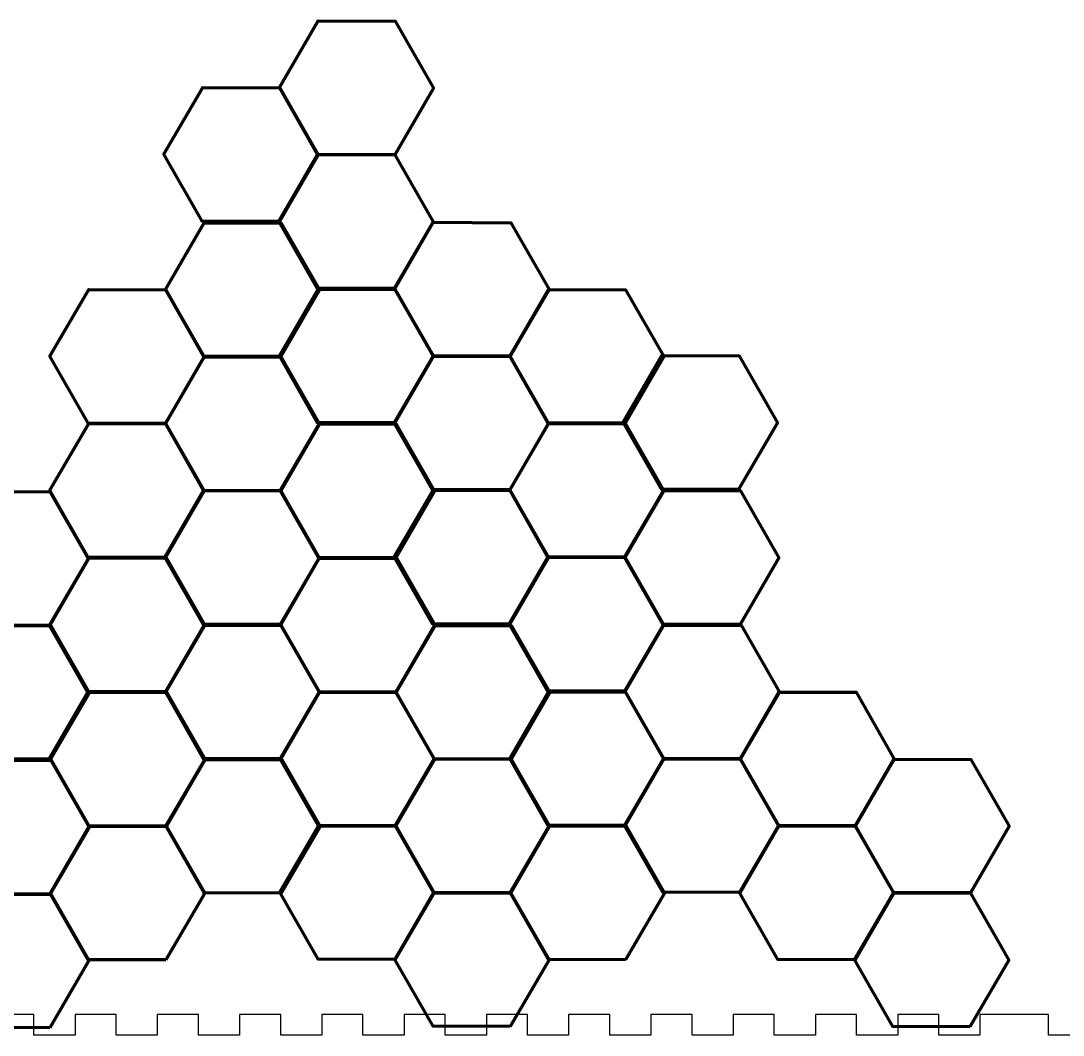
# Model space of a CAD drawing. Header units: inches. Extents: x -215 to 815, y -290 to 530.
# Drawn here: x 245.1 to 397.2, y 120.1 to 268.1 of the extents above; entities that cross this region are included whole.
import ezdxf

# ---------------------------------------------------------------- set-up
doc = ezdxf.new("R2010")
doc.units = ezdxf.units.IN
doc.header["$MEASUREMENT"] = 0
doc.layers.add('Calque 1', color=7, linetype='Continuous')

# ---------------------------------------------------------------- blocks, each defined once
blk = doc.blocks.new('block 3')
at = {"layer": 'Calque 1', "color": 7, "lineweight": 30, "true_color": 0xffffff}
blk.add_lwpolyline([(405.04, 120.12), (395.04, 120.12), (395.04, 123.12), (385.04, 123.12), (385.04, 120.12), (379.04, 120.12), (379.04, 123.12), (373.04, 123.12), (373.04, 120.12), (367.04, 120.12), (367.04, 123.12), (361.04, 123.12), (361.04, 120.12), (355.04, 120.12), (355.04, 123.12), (349.04, 123.12), (349.04, 120.12), (343.04, 120.12), (343.04, 123.12), (337.04, 123.12), (337.04, 120.12), (331.04, 120.12), (331.04, 123.12), (325.04, 123.12), (325.04, 120.12), (319.04, 120.12), (319.04, 123.12), (313.04, 123.12), (313.04, 120.12), (307.04, 120.12), (307.04, 123.12), (301.04, 123.12), (301.04, 120.12), (295.04, 120.12), (295.04, 123.12), (289.04, 123.12), (289.04, 120.12), (283.04, 120.12), (283.04, 123.12), (277.04, 123.12), (277.04, 120.12), (271.04, 120.12), (271.04, 123.12), (265.04, 123.12), (265.04, 120.12), (259.04, 120.12), (259.04, 123.12), (253.04, 123.12), (253.04, 120.12), (247.04, 120.12), (247.04, 123.12), (241.04, 123.12)], dxfattribs=at)

msp = doc.modelspace()

# ---------------------------------------------------------------- linework, layer by layer
at = {"layer": 'Calque 1', "color": 7, "lineweight": 100, "true_color": 0xffffff}
for points in [[(299.68, 248.58), (288.43, 248.62), (282.84, 258.38), (288.5, 268.11), (299.75, 268.06), (305.34, 258.3), (299.68, 248.58)], [(282.84, 238.84), (271.59, 238.88), (266, 248.65), (271.66, 258.37), (282.91, 258.33), (288.5, 248.56), (282.84, 238.84)], [(299.6, 229.06), (288.35, 229.1), (282.77, 238.87), (288.43, 248.59), (299.68, 248.55), (305.27, 238.78), (299.6, 229.06)], [(283.06, 219.12), (271.8, 219.16), (266.22, 228.93), (271.88, 238.65), (283.13, 238.61), (288.72, 228.84), (283.06, 219.12)], [(316.52, 219.18), (305.27, 219.22), (299.68, 228.98), (305.34, 238.71), (316.59, 238.66), (322.18, 228.9), (316.52, 219.18)], [(266.22, 209.38), (254.97, 209.42), (249.38, 219.19), (255.04, 228.91), (266.29, 228.87), (271.88, 219.1), (266.22, 209.38)], [(299.68, 209.44), (288.43, 209.48), (282.84, 219.25), (288.5, 228.97), (299.75, 228.93), (305.34, 219.16), (299.68, 209.44)], [(333.28, 209.4), (322.03, 209.44), (316.44, 219.2), (322.11, 228.93), (333.36, 228.88), (338.95, 219.12), (333.28, 209.4)], [(283.06, 199.56), (271.8, 199.6), (266.22, 209.36), (271.88, 219.09), (283.13, 219.04), (288.72, 209.28), (283.06, 199.56)], [(316.44, 199.66), (305.19, 199.7), (299.6, 209.46), (305.27, 219.19), (316.52, 219.15), (322.11, 209.38), (316.44, 199.66)], [(349.83, 199.74), (338.58, 199.78), (332.99, 209.55), (338.65, 219.27), (349.91, 219.23), (355.49, 209.46), (349.83, 199.74)], [(266.22, 189.82), (254.97, 189.86), (249.38, 199.63), (255.04, 209.35), (266.29, 209.31), (271.88, 199.54), (266.22, 189.82)], [(299.82, 189.78), (288.57, 189.82), (282.98, 199.58), (288.64, 209.31), (299.9, 209.26), (305.48, 199.5), (299.82, 189.78)], [(333.28, 189.84), (322.03, 189.88), (316.44, 199.64), (322.11, 209.36), (333.36, 209.32), (338.95, 199.56), (333.28, 189.84)], [(249.27, 179.91), (238.02, 179.95), (232.43, 189.71), (238.09, 199.43), (249.34, 199.39), (254.93, 189.63), (249.27, 179.91)], [(282.98, 180.04), (271.73, 180.08), (266.14, 189.84), (271.8, 199.57), (283.06, 199.53), (288.64, 189.76), (282.98, 180.04)], [(316.44, 180.1), (305.19, 180.14), (299.6, 189.9), (305.27, 199.63), (316.52, 199.58), (322.11, 189.82), (316.44, 180.1)], [(350.05, 180.05), (338.8, 180.1), (333.21, 189.86), (338.87, 199.58), (350.12, 199.54), (355.71, 189.78), (350.05, 180.05)], [(266.29, 170.23), (255.04, 170.27), (249.45, 180.04), (255.11, 189.76), (266.36, 189.72), (271.95, 179.95), (266.29, 170.23)], [(299.9, 170.16), (288.64, 170.2), (283.05, 179.96), (288.72, 189.69), (299.97, 189.64), (305.56, 179.88), (299.9, 170.16)], [(333.21, 170.32), (321.96, 170.36), (316.37, 180.12), (322.03, 189.84), (333.28, 189.8), (338.87, 180.04), (333.21, 170.32)], [(249.2, 160.39), (237.95, 160.43), (232.36, 170.19), (238.02, 179.91), (249.27, 179.87), (254.86, 170.11), (249.2, 160.39)], [(283.06, 160.42), (271.8, 160.46), (266.22, 170.22), (271.88, 179.95), (283.13, 179.91), (288.72, 170.14), (283.06, 160.42)], [(316.66, 160.38), (305.41, 160.42), (299.82, 170.18), (305.48, 179.91), (316.73, 179.86), (322.32, 170.1), (316.66, 160.38)], [(350.12, 160.43), (338.87, 160.48), (333.28, 170.24), (338.95, 179.96), (350.2, 179.92), (355.79, 170.16), (350.12, 160.43)], [(266.36, 150.61), (255.11, 150.65), (249.52, 160.42), (255.18, 170.14), (266.43, 170.1), (272.02, 160.33), (266.36, 150.61)], [(299.82, 150.64), (288.57, 150.68), (282.98, 160.44), (288.64, 170.17), (299.9, 170.12), (305.48, 160.36), (299.82, 150.64)], [(333.28, 150.7), (322.03, 150.74), (316.44, 160.5), (322.11, 170.22), (333.36, 170.18), (338.95, 160.42), (333.28, 150.7)], [(366.89, 150.65), (355.64, 150.7), (350.05, 160.46), (355.71, 170.18), (366.96, 170.14), (372.55, 160.38), (366.89, 150.65)], [(249.41, 140.7), (238.16, 140.74), (232.57, 150.5), (238.24, 160.23), (249.49, 160.19), (255.08, 150.42), (249.41, 140.7)], [(283.13, 140.83), (271.88, 140.87), (266.29, 150.64), (271.95, 160.36), (283.2, 160.32), (288.79, 150.55), (283.13, 140.83)], [(316.59, 140.89), (305.34, 140.93), (299.75, 150.7), (305.41, 160.42), (316.66, 160.38), (322.25, 150.61), (316.59, 140.89)], [(350.05, 140.92), (338.8, 140.96), (333.21, 150.72), (338.87, 160.44), (350.12, 160.4), (355.71, 150.64), (350.05, 140.92)], [(383.66, 140.87), (372.41, 140.92), (366.82, 150.68), (372.48, 160.4), (383.73, 160.36), (389.32, 150.6), (383.66, 140.87)], [(266.29, 131.09), (255.04, 131.13), (249.45, 140.9), (255.11, 150.62), (266.36, 150.58), (271.95, 140.82), (266.29, 131.09)], [(299.75, 131.15), (288.5, 131.19), (282.91, 140.96), (288.57, 150.68), (299.82, 150.64), (305.41, 140.87), (299.75, 131.15)], [(333.36, 131.11), (322.11, 131.15), (316.52, 140.92), (322.18, 150.64), (333.43, 150.6), (339.02, 140.83), (333.36, 131.11)], [(366.82, 131.13), (355.57, 131.18), (349.98, 140.94), (355.64, 150.66), (366.89, 150.62), (372.48, 140.86), (366.82, 131.13)], [(249.34, 121.18), (238.09, 121.22), (232.5, 130.99), (238.16, 140.71), (249.41, 140.67), (255, 130.9), (249.34, 121.18)], [(316.52, 121.37), (305.27, 121.41), (299.68, 131.18), (305.34, 140.9), (316.59, 140.86), (322.18, 131.09), (316.52, 121.37)], [(383.58, 121.35), (372.33, 121.4), (366.74, 131.16), (372.41, 140.88), (383.66, 140.84), (389.25, 131.08), (383.58, 121.35)]]:
    msp.add_lwpolyline(points, dxfattribs=at)

# ---------------------------------------------------------------- block references
at = {"layer": 'Calque 1'}
msp.add_blockref('block 3', (0, 0), dxfattribs=at)

doc.saveas('drawing.dxf')
